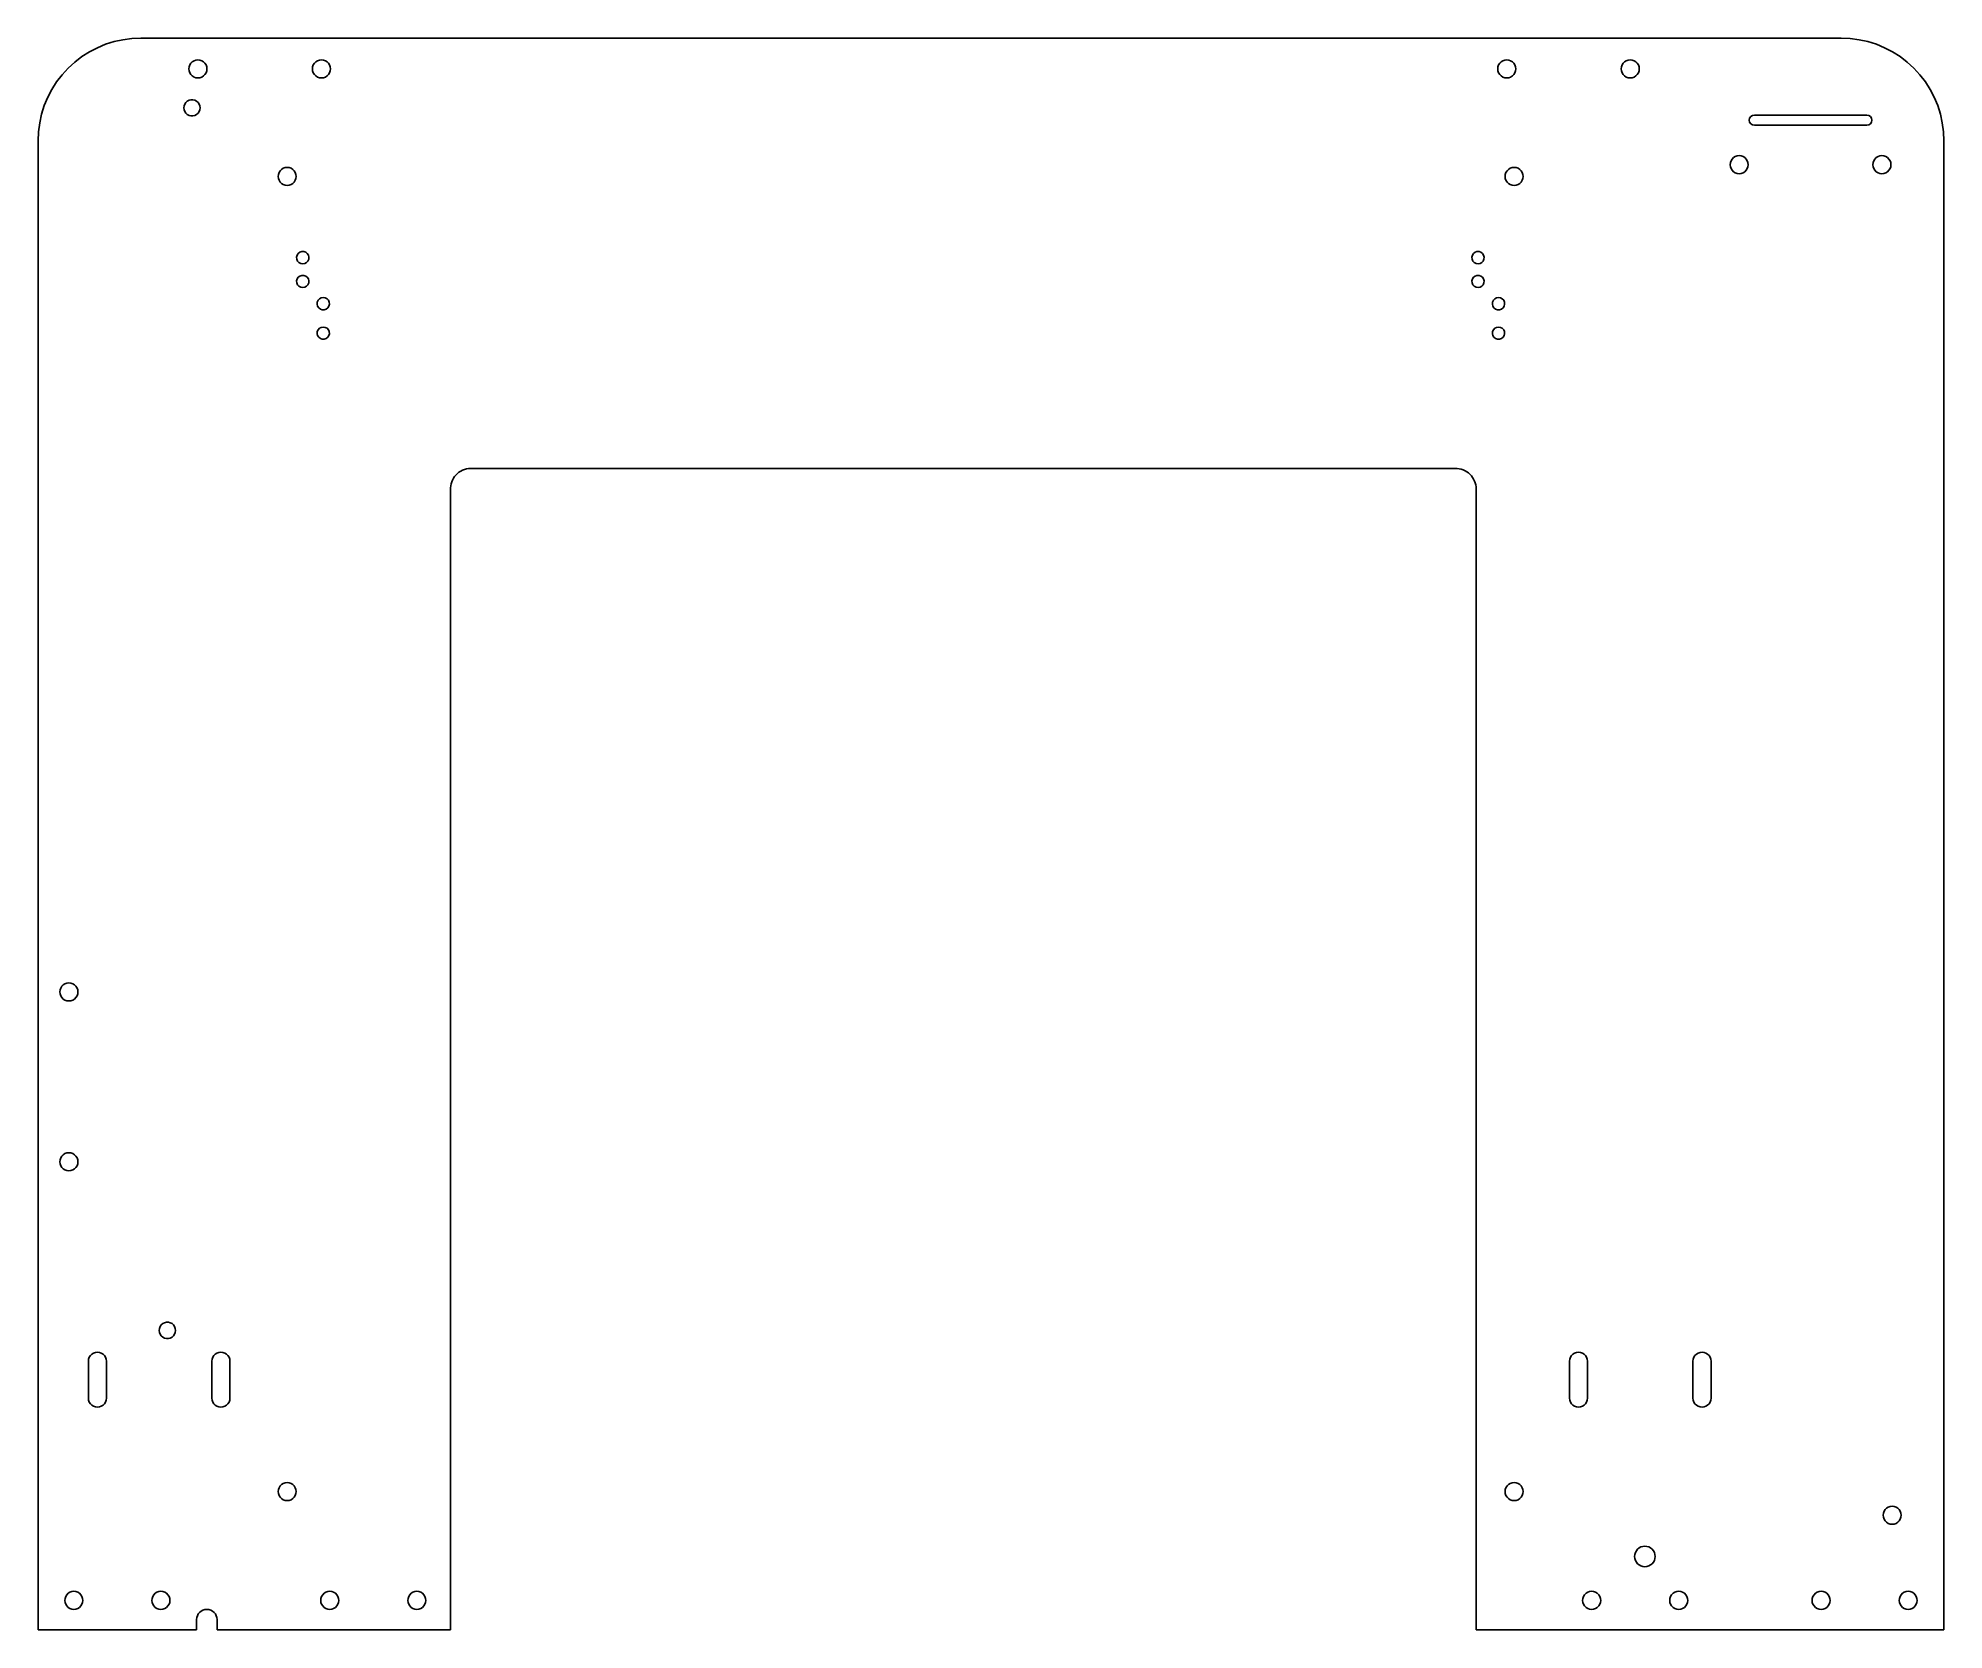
# Model space of a CAD drawing. Header units: metres. Extents: x -232 to 232, y 0 to 388.
import ezdxf

# ---------------------------------------------------------------- set-up
doc = ezdxf.new("R2010")
doc.units = ezdxf.units.M

msp = doc.modelspace()

# ---------------------------------------------------------------- linework, layer by layer
for p, q in [((-217.815, 385.658), (-219.75, 384.651)), ((-215.801, 386.492), (-217.815, 385.658)), ((-213.72, 387.148), (-215.801, 386.492)), ((-211.591, 387.62), (-213.72, 387.148)), ((-209.429, 387.905), (-211.591, 387.62)), ((-207.25, 388), (-209.429, 387.905)), ((207.25, 388), (-207.25, 388)), ((209.429, 387.905), (207.25, 388)), ((211.591, 387.62), (209.429, 387.905)), ((213.72, 387.148), (211.591, 387.62)), ((215.801, 386.492), (213.72, 387.148)), ((217.815, 385.658), (215.801, 386.492)), ((219.75, 384.651), (217.815, 385.658)), ((-223.32, 382.151), (-224.928, 380.678)), ((-221.589, 383.479), (-223.32, 382.151)), ((-219.75, 384.651), (-221.589, 383.479)), ((-195.5, 380.5), (-195.445, 380.99)), ((-195.445, 380.99), (-195.282, 381.455)), ((-195.282, 381.455), (-195.02, 381.872)), ((-195.02, 381.872), (-194.672, 382.22)), ((-194.672, 382.22), (-194.255, 382.482)), ((-194.255, 382.482), (-193.79, 382.645)), ((-193.79, 382.645), (-193.3, 382.7)), ((-193.3, 382.7), (-192.81, 382.645)), ((-192.81, 382.645), (-192.345, 382.482)), ((-192.345, 382.482), (-191.928, 382.22)), ((-191.928, 382.22), (-191.58, 381.872)), ((-191.58, 381.872), (-191.318, 381.455)), ((-191.318, 381.455), (-191.155, 380.99)), ((-191.155, 380.99), (-191.1, 380.5)), ((-165.4, 380.5), (-165.345, 380.99)), ((-165.345, 380.99), (-165.182, 381.455)), ((-165.182, 381.455), (-164.92, 381.872)), ((-164.92, 381.872), (-164.572, 382.22)), ((-164.572, 382.22), (-164.155, 382.482)), ((-164.155, 382.482), (-163.69, 382.645)), ((-163.69, 382.645), (-163.2, 382.7)), ((-163.2, 382.7), (-162.71, 382.645)), ((-162.71, 382.645), (-162.245, 382.482)), ((-162.245, 382.482), (-161.828, 382.22)), ((-161.828, 382.22), (-161.48, 381.872)), ((-161.48, 381.872), (-161.218, 381.455)), ((-161.218, 381.455), (-161.055, 380.99)), ((-161.055, 380.99), (-161, 380.5)), ((123.5, 380.5), (123.555, 380.99)), ((123.555, 380.99), (123.718, 381.455)), ((123.718, 381.455), (123.98, 381.872)), ((123.98, 381.872), (124.328, 382.22)), ((124.328, 382.22), (124.745, 382.482)), ((124.745, 382.482), (125.21, 382.645)), ((125.21, 382.645), (125.7, 382.7)), ((125.7, 382.7), (126.19, 382.645)), ((126.19, 382.645), (126.655, 382.482)), ((126.655, 382.482), (127.072, 382.22)), ((127.072, 382.22), (127.42, 381.872)), ((127.42, 381.872), (127.682, 381.455)), ((127.682, 381.455), (127.845, 380.99)), ((127.845, 380.99), (127.9, 380.5)), ((153.6, 380.5), (153.655, 380.99)), ((153.655, 380.99), (153.818, 381.455)), ((153.818, 381.455), (154.08, 381.872)), ((154.08, 381.872), (154.428, 382.22)), ((154.428, 382.22), (154.845, 382.482)), ((154.845, 382.482), (155.31, 382.645)), ((155.31, 382.645), (155.8, 382.7)), ((155.8, 382.7), (156.29, 382.645)), ((156.29, 382.645), (156.755, 382.482)), ((156.755, 382.482), (157.172, 382.22)), ((157.172, 382.22), (157.52, 381.872)), ((157.52, 381.872), (157.782, 381.455)), ((157.782, 381.455), (157.945, 380.99)), ((157.945, 380.99), (158, 380.5)), ((221.589, 383.479), (219.75, 384.651)), ((223.32, 382.151), (221.589, 383.479)), ((224.928, 380.678), (223.32, 382.151)), ((-227.729, 377.339), (-228.901, 375.5)), ((-226.401, 379.07), (-227.729, 377.339)), ((-224.928, 380.678), (-226.401, 379.07)), ((-195.445, 380.01), (-195.5, 380.5)), ((-195.282, 379.545), (-195.445, 380.01)), ((-195.02, 379.128), (-195.282, 379.545)), ((-194.672, 378.78), (-195.02, 379.128)), ((-194.255, 378.518), (-194.672, 378.78)), ((-193.79, 378.355), (-194.255, 378.518)), ((-193.3, 378.3), (-193.79, 378.355)), ((-192.81, 378.355), (-193.3, 378.3)), ((-192.345, 378.518), (-192.81, 378.355)), ((-191.928, 378.78), (-192.345, 378.518)), ((-191.58, 379.128), (-191.928, 378.78)), ((-191.318, 379.545), (-191.58, 379.128)), ((-191.155, 380.01), (-191.318, 379.545)), ((-191.1, 380.5), (-191.155, 380.01)), ((-165.345, 380.01), (-165.4, 380.5)), ((-165.182, 379.545), (-165.345, 380.01)), ((-164.92, 379.128), (-165.182, 379.545)), ((-164.572, 378.78), (-164.92, 379.128)), ((-164.155, 378.518), (-164.572, 378.78)), ((-163.69, 378.355), (-164.155, 378.518)), ((-163.2, 378.3), (-163.69, 378.355)), ((-162.71, 378.355), (-163.2, 378.3)), ((-162.245, 378.518), (-162.71, 378.355)), ((-161.828, 378.78), (-162.245, 378.518)), ((-161.48, 379.128), (-161.828, 378.78)), ((-161.218, 379.545), (-161.48, 379.128)), ((-161.055, 380.01), (-161.218, 379.545)), ((-161, 380.5), (-161.055, 380.01)), ((123.555, 380.01), (123.5, 380.5)), ((123.718, 379.545), (123.555, 380.01)), ((123.98, 379.128), (123.718, 379.545)), ((124.328, 378.78), (123.98, 379.128)), ((124.745, 378.518), (124.328, 378.78)), ((125.21, 378.355), (124.745, 378.518)), ((125.7, 378.3), (125.21, 378.355)), ((126.19, 378.355), (125.7, 378.3)), ((126.655, 378.518), (126.19, 378.355)), ((127.072, 378.78), (126.655, 378.518)), ((127.42, 379.128), (127.072, 378.78)), ((127.682, 379.545), (127.42, 379.128)), ((127.845, 380.01), (127.682, 379.545)), ((127.9, 380.5), (127.845, 380.01)), ((153.655, 380.01), (153.6, 380.5)), ((153.818, 379.545), (153.655, 380.01)), ((154.08, 379.128), (153.818, 379.545)), ((154.428, 378.78), (154.08, 379.128)), ((154.845, 378.518), (154.428, 378.78)), ((155.31, 378.355), (154.845, 378.518)), ((155.8, 378.3), (155.31, 378.355)), ((156.29, 378.355), (155.8, 378.3)), ((156.755, 378.518), (156.29, 378.355)), ((157.172, 378.78), (156.755, 378.518)), ((157.52, 379.128), (157.172, 378.78)), ((157.782, 379.545), (157.52, 379.128)), ((157.945, 380.01), (157.782, 379.545)), ((158, 380.5), (157.945, 380.01)), ((226.401, 379.07), (224.928, 380.678)), ((227.729, 377.339), (226.401, 379.07)), ((228.901, 375.5), (227.729, 377.339)), ((-229.908, 373.565), (-230.742, 371.551)), ((-228.901, 375.5), (-229.908, 373.565)), ((-196.692, 371.479), (-196.521, 371.929)), ((-196.521, 371.929), (-196.247, 372.326)), ((-196.247, 372.326), (-195.886, 372.646)), ((-195.886, 372.646), (-195.459, 372.87)), ((-195.459, 372.87), (-194.991, 372.985)), ((-194.991, 372.985), (-194.509, 372.985)), ((-194.509, 372.985), (-194.041, 372.87)), ((-194.041, 372.87), (-193.614, 372.646)), ((-193.614, 372.646), (-193.253, 372.326)), ((-193.253, 372.326), (-192.979, 371.929)), ((-192.979, 371.929), (-192.808, 371.479)), ((229.908, 373.565), (228.901, 375.5)), ((230.742, 371.551), (229.908, 373.565)), ((-231.87, 367.341), (-232.155, 365.179)), ((-231.398, 369.47), (-231.87, 367.341)), ((-230.742, 371.551), (-231.398, 369.47)), ((-196.75, 371), (-196.692, 371.479)), ((-196.692, 370.521), (-196.75, 371)), ((-196.521, 370.071), (-196.692, 370.521)), ((-196.247, 369.674), (-196.521, 370.071)), ((-195.886, 369.354), (-196.247, 369.674)), ((-195.459, 369.13), (-195.886, 369.354)), ((-194.991, 369.015), (-195.459, 369.13)), ((-194.509, 369.015), (-194.991, 369.015)), ((-194.041, 369.13), (-194.509, 369.015)), ((-193.614, 369.354), (-194.041, 369.13)), ((-193.253, 369.674), (-193.614, 369.354)), ((-192.979, 370.071), (-193.253, 369.674)), ((-192.808, 370.521), (-192.979, 370.071)), ((-192.808, 371.479), (-192.75, 371)), ((-192.75, 371), (-192.808, 370.521)), ((184.8, 368), (184.895, 368.478)), ((184.895, 367.522), (184.8, 368)), ((184.895, 368.478), (185.166, 368.884)), ((185.166, 367.116), (184.895, 367.522)), ((185.166, 368.884), (185.572, 369.155)), ((185.572, 366.845), (185.166, 367.116)), ((185.572, 369.155), (186.05, 369.25)), ((186.05, 369.25), (213.45, 369.25)), ((213.45, 369.25), (213.928, 369.155)), ((213.928, 369.155), (214.334, 368.884)), ((214.334, 367.116), (213.928, 366.845)), ((214.334, 368.884), (214.605, 368.478)), ((214.605, 367.522), (214.334, 367.116)), ((214.605, 368.478), (214.7, 368)), ((214.7, 368), (214.605, 367.522)), ((231.398, 369.47), (230.742, 371.551)), ((231.87, 367.341), (231.398, 369.47)), ((232.155, 365.179), (231.87, 367.341)), ((-232.155, 365.179), (-232.25, 363)), ((-232.25, 363), (-232.25, 0)), ((186.05, 366.75), (185.572, 366.845)), ((213.45, 366.75), (186.05, 366.75)), ((213.928, 366.845), (213.45, 366.75)), ((232.25, 363), (232.155, 365.179)), ((232.25, 0), (232.25, 363)), ((180.205, 357.64), (180.368, 358.105)), ((180.368, 358.105), (180.63, 358.522)), ((180.63, 358.522), (180.978, 358.87)), ((180.978, 358.87), (181.395, 359.132)), ((181.395, 359.132), (181.86, 359.295)), ((181.86, 359.295), (182.35, 359.35)), ((182.35, 359.35), (182.84, 359.295)), ((182.84, 359.295), (183.305, 359.132)), ((183.305, 359.132), (183.722, 358.87)), ((183.722, 358.87), (184.07, 358.522)), ((184.07, 358.522), (184.332, 358.105)), ((184.332, 358.105), (184.495, 357.64)), ((215.005, 357.64), (215.168, 358.105)), ((215.168, 358.105), (215.43, 358.522)), ((215.43, 358.522), (215.778, 358.87)), ((215.778, 358.87), (216.195, 359.132)), ((216.195, 359.132), (216.66, 359.295)), ((216.66, 359.295), (217.15, 359.35)), ((217.15, 359.35), (217.64, 359.295)), ((217.64, 359.295), (218.105, 359.132)), ((218.105, 359.132), (218.522, 358.87)), ((218.522, 358.87), (218.87, 358.522)), ((218.87, 358.522), (219.132, 358.105)), ((219.132, 358.105), (219.295, 357.64)), ((-173.75, 354.29), (-173.695, 354.78)), ((-173.695, 353.8), (-173.75, 354.29)), ((-173.695, 354.78), (-173.532, 355.245)), ((-173.532, 353.335), (-173.695, 353.8)), ((-173.532, 355.245), (-173.27, 355.662)), ((-173.27, 352.918), (-173.532, 353.335)), ((-173.27, 355.662), (-172.922, 356.01)), ((-172.922, 356.01), (-172.505, 356.272)), ((-172.505, 356.272), (-172.04, 356.435)), ((-172.04, 356.435), (-171.55, 356.49)), ((-171.55, 356.49), (-171.06, 356.435)), ((-171.06, 356.435), (-170.595, 356.272)), ((-170.595, 356.272), (-170.178, 356.01)), ((-170.178, 356.01), (-169.83, 355.662)), ((-169.83, 355.662), (-169.568, 355.245)), ((-169.568, 353.335), (-169.83, 352.918)), ((-169.568, 355.245), (-169.405, 354.78)), ((-169.405, 353.8), (-169.568, 353.335)), ((-169.405, 354.78), (-169.35, 354.29)), ((-169.35, 354.29), (-169.405, 353.8)), ((125.3, 354.29), (125.355, 354.78)), ((125.355, 353.8), (125.3, 354.29)), ((125.355, 354.78), (125.518, 355.245)), ((125.518, 353.335), (125.355, 353.8)), ((125.518, 355.245), (125.78, 355.662)), ((125.78, 352.918), (125.518, 353.335)), ((125.78, 355.662), (126.128, 356.01)), ((126.128, 356.01), (126.545, 356.272)), ((126.545, 356.272), (127.01, 356.435)), ((127.01, 356.435), (127.5, 356.49)), ((127.5, 356.49), (127.99, 356.435)), ((127.99, 356.435), (128.455, 356.272)), ((128.455, 356.272), (128.872, 356.01)), ((128.872, 356.01), (129.22, 355.662)), ((129.22, 355.662), (129.482, 355.245)), ((129.482, 353.335), (129.22, 352.918)), ((129.482, 355.245), (129.645, 354.78)), ((129.645, 353.8), (129.482, 353.335)), ((129.645, 354.78), (129.7, 354.29)), ((129.7, 354.29), (129.645, 353.8)), ((180.15, 357.15), (180.205, 357.64)), ((180.205, 356.66), (180.15, 357.15)), ((180.368, 356.195), (180.205, 356.66)), ((180.63, 355.778), (180.368, 356.195)), ((180.978, 355.43), (180.63, 355.778)), ((181.395, 355.168), (180.978, 355.43)), ((181.86, 355.005), (181.395, 355.168)), ((182.35, 354.95), (181.86, 355.005)), ((182.84, 355.005), (182.35, 354.95)), ((183.305, 355.168), (182.84, 355.005)), ((183.722, 355.43), (183.305, 355.168)), ((184.07, 355.778), (183.722, 355.43)), ((184.332, 356.195), (184.07, 355.778)), ((184.495, 356.66), (184.332, 356.195)), ((184.495, 357.64), (184.55, 357.15)), ((184.55, 357.15), (184.495, 356.66)), ((214.95, 357.15), (215.005, 357.64)), ((215.005, 356.66), (214.95, 357.15)), ((215.168, 356.195), (215.005, 356.66)), ((215.43, 355.778), (215.168, 356.195)), ((215.778, 355.43), (215.43, 355.778)), ((216.195, 355.168), (215.778, 355.43)), ((216.66, 355.005), (216.195, 355.168)), ((217.15, 354.95), (216.66, 355.005)), ((217.64, 355.005), (217.15, 354.95)), ((218.105, 355.168), (217.64, 355.005)), ((218.522, 355.43), (218.105, 355.168)), ((218.87, 355.778), (218.522, 355.43)), ((219.132, 356.195), (218.87, 355.778)), ((219.295, 356.66), (219.132, 356.195)), ((219.295, 357.64), (219.35, 357.15)), ((219.35, 357.15), (219.295, 356.66)), ((-172.922, 352.57), (-173.27, 352.918)), ((-172.505, 352.308), (-172.922, 352.57)), ((-172.04, 352.145), (-172.505, 352.308)), ((-171.55, 352.09), (-172.04, 352.145)), ((-171.06, 352.145), (-171.55, 352.09)), ((-170.595, 352.308), (-171.06, 352.145)), ((-170.178, 352.57), (-170.595, 352.308)), ((-169.83, 352.918), (-170.178, 352.57)), ((126.128, 352.57), (125.78, 352.918)), ((126.545, 352.308), (126.128, 352.57)), ((127.01, 352.145), (126.545, 352.308)), ((127.5, 352.09), (127.01, 352.145)), ((127.99, 352.145), (127.5, 352.09)), ((128.455, 352.308), (127.99, 352.145)), ((128.872, 352.57), (128.455, 352.308)), ((129.22, 352.918), (128.872, 352.57)), ((-169.245, 334.604), (-169.124, 335.083)), ((-169.204, 334.112), (-169.245, 334.604)), ((-169.124, 335.083), (-168.854, 335.496)), ((-168.854, 335.496), (-168.464, 335.799)), ((-168.464, 335.799), (-167.997, 335.96)), ((-167.997, 335.96), (-167.503, 335.96)), ((-167.503, 335.96), (-167.036, 335.799)), ((-167.036, 335.799), (-166.646, 335.496)), ((-166.646, 335.496), (-166.376, 335.083)), ((-166.376, 335.083), (-166.255, 334.604)), ((-166.255, 334.604), (-166.296, 334.112)), ((117.205, 334.604), (117.326, 335.083)), ((117.246, 334.112), (117.205, 334.604)), ((117.326, 335.083), (117.596, 335.496)), ((117.596, 335.496), (117.986, 335.799)), ((117.986, 335.799), (118.453, 335.96)), ((118.453, 335.96), (118.947, 335.96)), ((118.947, 335.96), (119.414, 335.799)), ((119.414, 335.799), (119.804, 335.496)), ((119.804, 335.496), (120.074, 335.083)), ((120.074, 335.083), (120.195, 334.604)), ((120.195, 334.604), (120.154, 334.112)), ((-169.006, 333.66), (-169.204, 334.112)), ((-168.671, 333.296), (-169.006, 333.66)), ((-168.854, 329.696), (-168.464, 329.999)), ((-168.237, 333.061), (-168.671, 333.296)), ((-168.464, 329.999), (-167.997, 330.16)), ((-167.75, 332.98), (-168.237, 333.061)), ((-167.997, 330.16), (-167.503, 330.16)), ((-167.263, 333.061), (-167.75, 332.98)), ((-167.503, 330.16), (-167.036, 329.999)), ((-166.829, 333.296), (-167.263, 333.061)), ((-167.036, 329.999), (-166.646, 329.696)), ((-166.494, 333.66), (-166.829, 333.296)), ((-166.296, 334.112), (-166.494, 333.66)), ((117.444, 333.66), (117.246, 334.112)), ((117.779, 333.296), (117.444, 333.66)), ((117.596, 329.696), (117.986, 329.999)), ((118.213, 333.061), (117.779, 333.296)), ((117.986, 329.999), (118.453, 330.16)), ((118.7, 332.98), (118.213, 333.061)), ((118.453, 330.16), (118.947, 330.16)), ((119.187, 333.061), (118.7, 332.98)), ((118.947, 330.16), (119.414, 329.999)), ((119.621, 333.296), (119.187, 333.061)), ((119.414, 329.999), (119.804, 329.696)), ((119.956, 333.66), (119.621, 333.296)), ((120.154, 334.112), (119.956, 333.66)), ((-169.245, 328.804), (-169.124, 329.283)), ((-169.204, 328.312), (-169.245, 328.804)), ((-169.006, 327.86), (-169.204, 328.312)), ((-169.124, 329.283), (-168.854, 329.696)), ((-168.671, 327.496), (-169.006, 327.86)), ((-168.237, 327.261), (-168.671, 327.496)), ((-167.75, 327.18), (-168.237, 327.261)), ((-167.263, 327.261), (-167.75, 327.18)), ((-166.829, 327.496), (-167.263, 327.261)), ((-166.494, 327.86), (-166.829, 327.496)), ((-166.646, 329.696), (-166.376, 329.283)), ((-166.296, 328.312), (-166.494, 327.86)), ((-166.376, 329.283), (-166.255, 328.804)), ((-166.255, 328.804), (-166.296, 328.312)), ((117.205, 328.804), (117.326, 329.283)), ((117.246, 328.312), (117.205, 328.804)), ((117.444, 327.86), (117.246, 328.312)), ((117.326, 329.283), (117.596, 329.696)), ((117.779, 327.496), (117.444, 327.86)), ((118.213, 327.261), (117.779, 327.496)), ((118.7, 327.18), (118.213, 327.261)), ((119.187, 327.261), (118.7, 327.18)), ((119.621, 327.496), (119.187, 327.261)), ((119.956, 327.86), (119.621, 327.496)), ((119.804, 329.696), (120.074, 329.283)), ((120.154, 328.312), (119.956, 327.86)), ((120.074, 329.283), (120.195, 328.804)), ((120.195, 328.804), (120.154, 328.312)), ((-164.245, 323.156), (-164.204, 323.648)), ((-164.124, 322.677), (-164.245, 323.156)), ((-164.204, 323.648), (-164.006, 324.1)), ((-163.854, 322.264), (-164.124, 322.677)), ((-164.006, 324.1), (-163.671, 324.464)), ((-163.464, 321.961), (-163.854, 322.264)), ((-163.671, 324.464), (-163.237, 324.699)), ((-162.997, 321.8), (-163.464, 321.961)), ((-163.237, 324.699), (-162.75, 324.78)), ((-162.503, 321.8), (-162.997, 321.8)), ((-162.75, 324.78), (-162.263, 324.699)), ((-162.036, 321.961), (-162.503, 321.8)), ((-162.263, 324.699), (-161.829, 324.464)), ((-161.646, 322.264), (-162.036, 321.961)), ((-161.829, 324.464), (-161.494, 324.1)), ((-161.376, 322.677), (-161.646, 322.264)), ((-161.494, 324.1), (-161.296, 323.648)), ((-161.255, 323.156), (-161.376, 322.677)), ((-161.296, 323.648), (-161.255, 323.156)), ((122.205, 323.156), (122.246, 323.648)), ((122.326, 322.677), (122.205, 323.156)), ((122.246, 323.648), (122.444, 324.1)), ((122.596, 322.264), (122.326, 322.677)), ((122.444, 324.1), (122.779, 324.464)), ((122.986, 321.961), (122.596, 322.264)), ((122.779, 324.464), (123.213, 324.699)), ((123.453, 321.8), (122.986, 321.961)), ((123.213, 324.699), (123.7, 324.78)), ((123.947, 321.8), (123.453, 321.8)), ((123.7, 324.78), (124.187, 324.699)), ((124.414, 321.961), (123.947, 321.8)), ((124.187, 324.699), (124.621, 324.464)), ((124.804, 322.264), (124.414, 321.961)), ((124.621, 324.464), (124.956, 324.1)), ((125.074, 322.677), (124.804, 322.264)), ((124.956, 324.1), (125.154, 323.648)), ((125.195, 323.156), (125.074, 322.677)), ((125.154, 323.648), (125.195, 323.156)), ((-164.245, 315.956), (-164.204, 316.448)), ((-164.124, 315.477), (-164.245, 315.956)), ((-164.204, 316.448), (-164.006, 316.9)), ((-164.006, 316.9), (-163.671, 317.264)), ((-163.671, 317.264), (-163.237, 317.499)), ((-163.237, 317.499), (-162.75, 317.58)), ((-162.75, 317.58), (-162.263, 317.499)), ((-162.263, 317.499), (-161.829, 317.264)), ((-161.829, 317.264), (-161.494, 316.9)), ((-161.494, 316.9), (-161.296, 316.448)), ((-161.255, 315.956), (-161.376, 315.477)), ((-161.296, 316.448), (-161.255, 315.956)), ((122.205, 315.956), (122.246, 316.448)), ((122.326, 315.477), (122.205, 315.956)), ((122.246, 316.448), (122.444, 316.9)), ((122.444, 316.9), (122.779, 317.264)), ((122.779, 317.264), (123.213, 317.499)), ((123.213, 317.499), (123.7, 317.58)), ((123.7, 317.58), (124.187, 317.499)), ((124.187, 317.499), (124.621, 317.264)), ((124.621, 317.264), (124.956, 316.9)), ((124.956, 316.9), (125.154, 316.448)), ((125.195, 315.956), (125.074, 315.477)), ((125.154, 316.448), (125.195, 315.956)), ((-163.854, 315.064), (-164.124, 315.477)), ((-163.464, 314.761), (-163.854, 315.064)), ((-162.997, 314.6), (-163.464, 314.761)), ((-162.503, 314.6), (-162.997, 314.6)), ((-162.036, 314.761), (-162.503, 314.6)), ((-161.646, 315.064), (-162.036, 314.761)), ((-161.376, 315.477), (-161.646, 315.064)), ((122.596, 315.064), (122.326, 315.477)), ((122.986, 314.761), (122.596, 315.064)), ((123.453, 314.6), (122.986, 314.761)), ((123.947, 314.6), (123.453, 314.6)), ((124.414, 314.761), (123.947, 314.6)), ((124.804, 315.064), (124.414, 314.761)), ((125.074, 315.477), (124.804, 315.064)), ((-131.744, 278.349), (-131.694, 278.845)), ((-131.694, 278.845), (-131.595, 279.334)), ((-131.595, 279.334), (-131.448, 279.81)), ((-131.448, 279.81), (-131.255, 280.269)), ((-131.255, 280.269), (-131.016, 280.707)), ((-131.016, 280.707), (-130.736, 281.119)), ((-130.736, 281.119), (-130.415, 281.501)), ((-130.415, 281.501), (-130.058, 281.849)), ((-130.058, 281.849), (-129.669, 282.16)), ((-129.669, 282.16), (-129.25, 282.43)), ((-129.25, 282.43), (-128.806, 282.658)), ((-128.806, 282.658), (-128.342, 282.84)), ((-128.342, 282.84), (-127.863, 282.975)), ((-127.863, 282.975), (-127.372, 283.061)), ((-127.372, 283.061), (-126.875, 283.098)), ((-126.875, 283.098), (-126.75, 283.1)), ((-126.75, 283.1), (113.25, 283.1)), ((113.25, 283.1), (113.624, 283.086)), ((113.624, 283.086), (114.118, 283.024)), ((114.118, 283.024), (114.604, 282.913)), ((114.604, 282.913), (115.077, 282.754)), ((115.077, 282.754), (115.531, 282.549)), ((115.531, 282.549), (115.963, 282.3)), ((115.963, 282.3), (116.367, 282.009)), ((116.367, 282.009), (116.741, 281.679)), ((116.741, 281.679), (117.08, 281.314)), ((117.08, 281.314), (117.381, 280.917)), ((117.381, 280.917), (117.641, 280.491)), ((117.641, 280.491), (117.857, 280.042)), ((117.857, 280.042), (118.028, 279.574)), ((118.028, 279.574), (118.151, 279.091)), ((118.151, 279.091), (118.225, 278.598)), ((-131.75, 278.1), (-131.744, 278.349)), ((-131.75, 0), (-131.75, 278.1)), ((118.225, 278.598), (118.25, 278.1)), ((118.25, 278.1), (118.25, 0)), ((-226.95, 155.5), (-226.895, 155.99)), ((-226.895, 155.01), (-226.95, 155.5)), ((-226.895, 155.99), (-226.732, 156.455)), ((-226.732, 154.545), (-226.895, 155.01)), ((-226.732, 156.455), (-226.47, 156.872)), ((-226.47, 154.128), (-226.732, 154.545)), ((-226.47, 156.872), (-226.122, 157.22)), ((-226.122, 153.78), (-226.47, 154.128)), ((-226.122, 157.22), (-225.705, 157.482)), ((-225.705, 153.518), (-226.122, 153.78)), ((-225.705, 157.482), (-225.24, 157.645)), ((-225.24, 153.355), (-225.705, 153.518)), ((-225.24, 157.645), (-224.75, 157.7)), ((-224.75, 153.3), (-225.24, 153.355)), ((-224.75, 157.7), (-224.26, 157.645)), ((-224.26, 153.355), (-224.75, 153.3)), ((-224.26, 157.645), (-223.795, 157.482)), ((-223.795, 153.518), (-224.26, 153.355)), ((-223.795, 157.482), (-223.378, 157.22)), ((-223.378, 153.78), (-223.795, 153.518)), ((-223.378, 157.22), (-223.03, 156.872)), ((-223.03, 154.128), (-223.378, 153.78)), ((-223.03, 156.872), (-222.768, 156.455)), ((-222.768, 154.545), (-223.03, 154.128)), ((-222.768, 156.455), (-222.605, 155.99)), ((-222.605, 155.01), (-222.768, 154.545)), ((-222.605, 155.99), (-222.55, 155.5)), ((-222.55, 155.5), (-222.605, 155.01)), ((-225.705, 116.082), (-225.24, 116.245)), ((-225.24, 116.245), (-224.75, 116.3)), ((-224.75, 116.3), (-224.26, 116.245)), ((-224.26, 116.245), (-223.795, 116.082)), ((-226.95, 114.1), (-226.895, 114.59)), ((-226.895, 113.61), (-226.95, 114.1)), ((-226.895, 114.59), (-226.732, 115.055)), ((-226.732, 113.145), (-226.895, 113.61)), ((-226.732, 115.055), (-226.47, 115.472)), ((-226.47, 112.728), (-226.732, 113.145)), ((-226.47, 115.472), (-226.122, 115.82)), ((-226.122, 112.38), (-226.47, 112.728)), ((-226.122, 115.82), (-225.705, 116.082)), ((-225.705, 112.118), (-226.122, 112.38)), ((-225.24, 111.955), (-225.705, 112.118)), ((-224.75, 111.9), (-225.24, 111.955)), ((-224.26, 111.955), (-224.75, 111.9)), ((-223.795, 112.118), (-224.26, 111.955)), ((-223.795, 116.082), (-223.378, 115.82)), ((-223.378, 112.38), (-223.795, 112.118)), ((-223.378, 115.82), (-223.03, 115.472)), ((-223.03, 112.728), (-223.378, 112.38)), ((-223.03, 115.472), (-222.768, 115.055)), ((-222.768, 113.145), (-223.03, 112.728)), ((-222.768, 115.055), (-222.605, 114.59)), ((-222.605, 113.61), (-222.768, 113.145)), ((-222.605, 114.59), (-222.55, 114.1)), ((-222.55, 114.1), (-222.605, 113.61)), ((-202.521, 73.9294), (-202.247, 74.3262)), ((-202.247, 74.3262), (-201.886, 74.646)), ((-201.886, 74.646), (-201.459, 74.87)), ((-201.459, 74.87), (-200.991, 74.9854)), ((-200.991, 74.9854), (-200.509, 74.9854)), ((-200.509, 74.9854), (-200.041, 74.87)), ((-200.041, 74.87), (-199.614, 74.646)), ((-199.614, 74.646), (-199.253, 74.3262)), ((-199.253, 74.3262), (-198.979, 73.9294)), ((-202.75, 73), (-202.692, 73.4786)), ((-202.692, 72.5214), (-202.75, 73)), ((-202.692, 73.4786), (-202.521, 73.9294)), ((-202.521, 72.0706), (-202.692, 72.5214)), ((-202.247, 71.6738), (-202.521, 72.0706)), ((-201.886, 71.354), (-202.247, 71.6738)), ((-201.459, 71.13), (-201.886, 71.354)), ((-200.991, 71.0146), (-201.459, 71.13)), ((-200.509, 71.0146), (-200.991, 71.0146)), ((-200.041, 71.13), (-200.509, 71.0146)), ((-199.614, 71.354), (-200.041, 71.13)), ((-199.253, 71.6738), (-199.614, 71.354)), ((-198.979, 72.0706), (-199.253, 71.6738)), ((-198.979, 73.9294), (-198.808, 73.4786)), ((-198.808, 72.5214), (-198.979, 72.0706)), ((-198.808, 73.4786), (-198.75, 73)), ((-198.75, 73), (-198.808, 72.5214)), ((-220, 65.5), (-219.945, 65.9895)), ((-220, 56.5), (-220, 65.5)), ((-219.945, 65.9895), (-219.782, 66.4545)), ((-219.782, 66.4545), (-219.52, 66.8717)), ((-219.52, 66.8717), (-219.172, 67.22)), ((-219.172, 67.22), (-218.755, 67.4821)), ((-218.755, 67.4821), (-218.29, 67.6448)), ((-218.29, 67.6448), (-217.8, 67.7)), ((-217.8, 67.7), (-217.31, 67.6448)), ((-217.31, 67.6448), (-216.845, 67.4821)), ((-216.845, 67.4821), (-216.428, 67.22)), ((-216.428, 67.22), (-216.08, 66.8717)), ((-216.08, 66.8717), (-215.818, 66.4545)), ((-215.818, 66.4545), (-215.655, 65.9895)), ((-215.655, 65.9895), (-215.6, 65.5)), ((-215.6, 65.5), (-215.6, 56.5)), ((-189.9, 65.5), (-189.845, 65.9895)), ((-189.9, 56.5), (-189.9, 65.5)), ((-189.845, 65.9895), (-189.682, 66.4545)), ((-189.682, 66.4545), (-189.42, 66.8717)), ((-189.42, 66.8717), (-189.072, 67.22)), ((-189.072, 67.22), (-188.655, 67.4821)), ((-188.655, 67.4821), (-188.19, 67.6448)), ((-188.19, 67.6448), (-187.7, 67.7)), ((-187.7, 67.7), (-187.21, 67.6448)), ((-187.21, 67.6448), (-186.745, 67.4821)), ((-186.745, 67.4821), (-186.328, 67.22)), ((-186.328, 67.22), (-185.98, 66.8717)), ((-185.98, 66.8717), (-185.718, 66.4545)), ((-185.718, 66.4545), (-185.555, 65.9895)), ((-185.555, 65.9895), (-185.5, 65.5)), ((-185.5, 65.5), (-185.5, 56.5)), ((141, 65.5), (141.055, 65.9895)), ((141, 56.5), (141, 65.5)), ((141.055, 65.9895), (141.218, 66.4545)), ((141.218, 66.4545), (141.48, 66.8717)), ((141.48, 66.8717), (141.828, 67.22)), ((141.828, 67.22), (142.245, 67.4821)), ((142.245, 67.4821), (142.71, 67.6448)), ((142.71, 67.6448), (143.2, 67.7)), ((143.2, 67.7), (143.69, 67.6448)), ((143.69, 67.6448), (144.155, 67.4821)), ((144.155, 67.4821), (144.572, 67.22)), ((144.572, 67.22), (144.92, 66.8717)), ((144.92, 66.8717), (145.182, 66.4545)), ((145.182, 66.4545), (145.345, 65.9895)), ((145.345, 65.9895), (145.4, 65.5)), ((145.4, 65.5), (145.4, 56.5)), ((171.1, 65.5), (171.155, 65.9895)), ((171.1, 56.5), (171.1, 65.5)), ((171.155, 65.9895), (171.318, 66.4545)), ((171.318, 66.4545), (171.58, 66.8717)), ((171.58, 66.8717), (171.928, 67.22)), ((171.928, 67.22), (172.345, 67.4821)), ((172.345, 67.4821), (172.81, 67.6448)), ((172.81, 67.6448), (173.3, 67.7)), ((173.3, 67.7), (173.79, 67.6448)), ((173.79, 67.6448), (174.255, 67.4821)), ((174.255, 67.4821), (174.672, 67.22)), ((174.672, 67.22), (175.02, 66.8717)), ((175.02, 66.8717), (175.282, 66.4545)), ((175.282, 66.4545), (175.445, 65.9895)), ((175.445, 65.9895), (175.5, 65.5)), ((175.5, 65.5), (175.5, 56.5)), ((-219.945, 56.0105), (-220, 56.5)), ((-219.782, 55.5455), (-219.945, 56.0105)), ((-215.655, 56.0105), (-215.818, 55.5455)), ((-215.6, 56.5), (-215.655, 56.0105)), ((-189.845, 56.0105), (-189.9, 56.5)), ((-189.682, 55.5455), (-189.845, 56.0105)), ((-185.555, 56.0105), (-185.718, 55.5455)), ((-185.5, 56.5), (-185.555, 56.0105)), ((141.055, 56.0105), (141, 56.5)), ((141.218, 55.5455), (141.055, 56.0105)), ((145.345, 56.0105), (145.182, 55.5455)), ((145.4, 56.5), (145.345, 56.0105)), ((171.155, 56.0105), (171.1, 56.5)), ((171.318, 55.5455), (171.155, 56.0105)), ((175.445, 56.0105), (175.282, 55.5455)), ((175.5, 56.5), (175.445, 56.0105)), ((-219.52, 55.1283), (-219.782, 55.5455)), ((-219.172, 54.78), (-219.52, 55.1283)), ((-218.755, 54.5179), (-219.172, 54.78)), ((-218.29, 54.3552), (-218.755, 54.5179)), ((-217.8, 54.3), (-218.29, 54.3552)), ((-217.31, 54.3552), (-217.8, 54.3)), ((-216.845, 54.5179), (-217.31, 54.3552)), ((-216.428, 54.78), (-216.845, 54.5179)), ((-216.08, 55.1283), (-216.428, 54.78)), ((-215.818, 55.5455), (-216.08, 55.1283)), ((-189.42, 55.1283), (-189.682, 55.5455)), ((-189.072, 54.78), (-189.42, 55.1283)), ((-188.655, 54.5179), (-189.072, 54.78)), ((-188.19, 54.3552), (-188.655, 54.5179)), ((-187.7, 54.3), (-188.19, 54.3552)), ((-187.21, 54.3552), (-187.7, 54.3)), ((-186.745, 54.5179), (-187.21, 54.3552)), ((-186.328, 54.78), (-186.745, 54.5179)), ((-185.98, 55.1283), (-186.328, 54.78)), ((-185.718, 55.5455), (-185.98, 55.1283)), ((141.48, 55.1283), (141.218, 55.5455)), ((141.828, 54.78), (141.48, 55.1283)), ((142.245, 54.5179), (141.828, 54.78)), ((142.71, 54.3552), (142.245, 54.5179)), ((143.2, 54.3), (142.71, 54.3552)), ((143.69, 54.3552), (143.2, 54.3)), ((144.155, 54.5179), (143.69, 54.3552)), ((144.572, 54.78), (144.155, 54.5179)), ((144.92, 55.1283), (144.572, 54.78)), ((145.182, 55.5455), (144.92, 55.1283)), ((171.58, 55.1283), (171.318, 55.5455)), ((171.928, 54.78), (171.58, 55.1283)), ((172.345, 54.5179), (171.928, 54.78)), ((172.81, 54.3552), (172.345, 54.5179)), ((173.3, 54.3), (172.81, 54.3552)), ((173.79, 54.3552), (173.3, 54.3)), ((174.255, 54.5179), (173.79, 54.3552)), ((174.672, 54.78), (174.255, 54.5179)), ((175.02, 55.1283), (174.672, 54.78)), ((175.282, 55.5455), (175.02, 55.1283)), ((-173.75, 33.71), (-173.695, 34.1995)), ((-173.695, 33.2205), (-173.75, 33.71)), ((-173.695, 34.1995), (-173.532, 34.6645)), ((-173.532, 32.7555), (-173.695, 33.2205)), ((-173.532, 34.6645), (-173.27, 35.0817)), ((-173.27, 32.3383), (-173.532, 32.7555)), ((-173.27, 35.0817), (-172.922, 35.43)), ((-172.922, 35.43), (-172.505, 35.6921)), ((-172.505, 35.6921), (-172.04, 35.8548)), ((-172.04, 35.8548), (-171.55, 35.91)), ((-171.55, 35.91), (-171.06, 35.8548)), ((-171.06, 35.8548), (-170.595, 35.6921)), ((-170.595, 35.6921), (-170.178, 35.43)), ((-170.178, 35.43), (-169.83, 35.0817)), ((-169.83, 35.0817), (-169.568, 34.6645)), ((-169.568, 32.7555), (-169.83, 32.3383)), ((-169.568, 34.6645), (-169.405, 34.1995)), ((-169.405, 33.2205), (-169.568, 32.7555)), ((-169.405, 34.1995), (-169.35, 33.71)), ((-169.35, 33.71), (-169.405, 33.2205)), ((125.3, 33.71), (125.355, 34.1995)), ((125.355, 33.2205), (125.3, 33.71)), ((125.355, 34.1995), (125.518, 34.6645)), ((125.518, 32.7555), (125.355, 33.2205)), ((125.518, 34.6645), (125.78, 35.0817)), ((125.78, 32.3383), (125.518, 32.7555)), ((125.78, 35.0817), (126.128, 35.43)), ((126.128, 35.43), (126.545, 35.6921)), ((126.545, 35.6921), (127.01, 35.8548)), ((127.01, 35.8548), (127.5, 35.91)), ((127.5, 35.91), (127.99, 35.8548)), ((127.99, 35.8548), (128.455, 35.6921)), ((128.455, 35.6921), (128.872, 35.43)), ((128.872, 35.43), (129.22, 35.0817)), ((129.22, 35.0817), (129.482, 34.6645)), ((129.482, 32.7555), (129.22, 32.3383)), ((129.482, 34.6645), (129.645, 34.1995)), ((129.645, 33.2205), (129.482, 32.7555)), ((129.645, 34.1995), (129.7, 33.71)), ((129.7, 33.71), (129.645, 33.2205)), ((-172.922, 31.99), (-173.27, 32.3383)), ((-172.505, 31.7279), (-172.922, 31.99)), ((-172.04, 31.5652), (-172.505, 31.7279)), ((-171.55, 31.51), (-172.04, 31.5652)), ((-171.06, 31.5652), (-171.55, 31.51)), ((-170.595, 31.7279), (-171.06, 31.5652)), ((-170.178, 31.99), (-170.595, 31.7279)), ((-169.83, 32.3383), (-170.178, 31.99)), ((126.128, 31.99), (125.78, 32.3383)), ((126.545, 31.7279), (126.128, 31.99)), ((127.01, 31.5652), (126.545, 31.7279)), ((127.5, 31.51), (127.01, 31.5652)), ((127.99, 31.5652), (127.5, 31.51)), ((128.455, 31.7279), (127.99, 31.5652)), ((128.872, 31.99), (128.455, 31.7279)), ((129.22, 32.3383), (128.872, 31.99)), ((217.45, 27.95), (217.505, 28.4395)), ((217.505, 27.4605), (217.45, 27.95)), ((217.505, 28.4395), (217.668, 28.9045)), ((217.668, 28.9045), (217.93, 29.3217)), ((217.93, 29.3217), (218.278, 29.67)), ((218.278, 29.67), (218.695, 29.9321)), ((218.695, 29.9321), (219.16, 30.0948)), ((219.16, 30.0948), (219.65, 30.15)), ((219.65, 30.15), (220.14, 30.0948)), ((220.14, 30.0948), (220.605, 29.9321)), ((220.605, 29.9321), (221.022, 29.67)), ((221.022, 29.67), (221.37, 29.3217)), ((221.37, 29.3217), (221.632, 28.9045)), ((221.632, 28.9045), (221.795, 28.4395)), ((221.795, 28.4395), (221.85, 27.95)), ((221.85, 27.95), (221.795, 27.4605)), ((217.668, 26.9955), (217.505, 27.4605)), ((217.93, 26.5783), (217.668, 26.9955)), ((218.278, 26.23), (217.93, 26.5783)), ((218.695, 25.9679), (218.278, 26.23)), ((219.16, 25.8052), (218.695, 25.9679)), ((219.65, 25.75), (219.16, 25.8052)), ((220.14, 25.8052), (219.65, 25.75)), ((220.605, 25.9679), (220.14, 25.8052)), ((221.022, 26.23), (220.605, 25.9679)), ((221.37, 26.5783), (221.022, 26.23)), ((221.632, 26.9955), (221.37, 26.5783)), ((221.795, 27.4605), (221.632, 26.9955)), ((156.918, 18.3877), (157.06, 18.8567)), ((157.06, 18.8567), (157.291, 19.2889)), ((157.291, 19.2889), (157.602, 19.6678)), ((157.602, 19.6678), (157.981, 19.9787)), ((157.981, 19.9787), (158.413, 20.2097)), ((158.413, 20.2097), (158.882, 20.352)), ((158.882, 20.352), (159.37, 20.4)), ((159.37, 20.4), (159.858, 20.352)), ((159.858, 20.352), (160.327, 20.2097)), ((160.327, 20.2097), (160.759, 19.9787)), ((160.759, 19.9787), (161.138, 19.6678)), ((161.138, 19.6678), (161.449, 19.2889)), ((161.449, 19.2889), (161.68, 18.8567)), ((161.68, 18.8567), (161.822, 18.3877)), ((156.87, 17.9), (156.918, 18.3877)), ((156.918, 17.4123), (156.87, 17.9)), ((157.06, 16.9433), (156.918, 17.4123)), ((157.291, 16.5111), (157.06, 16.9433)), ((157.602, 16.1322), (157.291, 16.5111)), ((157.981, 15.8213), (157.602, 16.1322)), ((158.413, 15.5903), (157.981, 15.8213)), ((158.882, 15.448), (158.413, 15.5903)), ((159.37, 15.4), (158.882, 15.448)), ((159.858, 15.448), (159.37, 15.4)), ((160.327, 15.5903), (159.858, 15.448)), ((160.759, 15.8213), (160.327, 15.5903)), ((161.138, 16.1322), (160.759, 15.8213)), ((161.449, 16.5111), (161.138, 16.1322)), ((161.68, 16.9433), (161.449, 16.5111)), ((161.822, 17.4123), (161.68, 16.9433)), ((161.822, 18.3877), (161.87, 17.9)), ((161.87, 17.9), (161.822, 17.4123)), ((-224.505, 9.18213), (-224.04, 9.34484)), ((-224.04, 9.34484), (-223.55, 9.4)), ((-223.55, 9.4), (-223.06, 9.34484)), ((-223.06, 9.34484), (-222.595, 9.18213)), ((-203.285, 9.18213), (-202.82, 9.34484)), ((-202.82, 9.34484), (-202.33, 9.4)), ((-202.33, 9.4), (-201.84, 9.34484)), ((-201.84, 9.34484), (-201.375, 9.18213)), ((-162.125, 9.18213), (-161.66, 9.34484)), ((-161.66, 9.34484), (-161.17, 9.4)), ((-161.17, 9.4), (-160.68, 9.34484)), ((-160.68, 9.34484), (-160.215, 9.18213)), ((-140.905, 9.18213), (-140.44, 9.34484)), ((-140.44, 9.34484), (-139.95, 9.4)), ((-139.95, 9.4), (-139.46, 9.34484)), ((-139.46, 9.34484), (-138.995, 9.18213)), ((145.445, 9.18213), (145.91, 9.34484)), ((145.91, 9.34484), (146.4, 9.4)), ((146.4, 9.4), (146.89, 9.34484)), ((146.89, 9.34484), (147.355, 9.18213)), ((166.665, 9.18213), (167.13, 9.34484)), ((167.13, 9.34484), (167.62, 9.4)), ((167.62, 9.4), (168.11, 9.34484)), ((168.11, 9.34484), (168.575, 9.18213)), ((201.375, 9.18213), (201.84, 9.34484)), ((201.84, 9.34484), (202.33, 9.4)), ((202.33, 9.4), (202.82, 9.34484)), ((202.82, 9.34484), (203.285, 9.18213)), ((222.595, 9.18213), (223.06, 9.34484)), ((223.06, 9.34484), (223.55, 9.4)), ((223.55, 9.4), (224.04, 9.34484)), ((224.04, 9.34484), (224.505, 9.18213)), ((-225.75, 7.2), (-225.695, 7.68955)), ((-225.695, 6.71045), (-225.75, 7.2)), ((-225.695, 7.68955), (-225.532, 8.15454)), ((-225.532, 6.24546), (-225.695, 6.71045)), ((-225.532, 8.15454), (-225.27, 8.57168)), ((-225.27, 5.82832), (-225.532, 6.24546)), ((-225.27, 8.57168), (-224.922, 8.92003)), ((-224.922, 5.47997), (-225.27, 5.82832)), ((-224.922, 8.92003), (-224.505, 9.18213)), ((-224.505, 5.21787), (-224.922, 5.47997)), ((-224.04, 5.05516), (-224.505, 5.21787)), ((-223.55, 5), (-224.04, 5.05516)), ((-223.06, 5.05516), (-223.55, 5)), ((-222.595, 5.21787), (-223.06, 5.05516)), ((-222.595, 9.18213), (-222.178, 8.92003)), ((-222.178, 5.47997), (-222.595, 5.21787)), ((-222.178, 8.92003), (-221.83, 8.57168)), ((-221.83, 5.82832), (-222.178, 5.47997)), ((-221.83, 8.57168), (-221.568, 8.15454)), ((-221.568, 6.24546), (-221.83, 5.82832)), ((-221.568, 8.15454), (-221.405, 7.68955)), ((-221.405, 6.71045), (-221.568, 6.24546)), ((-221.405, 7.68955), (-221.35, 7.2)), ((-221.35, 7.2), (-221.405, 6.71045)), ((-204.53, 7.2), (-204.475, 7.68955)), ((-204.475, 6.71045), (-204.53, 7.2)), ((-204.475, 7.68955), (-204.312, 8.15454)), ((-204.312, 6.24546), (-204.475, 6.71045)), ((-204.312, 8.15454), (-204.05, 8.57168)), ((-204.05, 5.82832), (-204.312, 6.24546)), ((-204.05, 8.57168), (-203.702, 8.92003)), ((-203.702, 5.47997), (-204.05, 5.82832)), ((-203.702, 8.92003), (-203.285, 9.18213)), ((-203.285, 5.21787), (-203.702, 5.47997)), ((-202.82, 5.05516), (-203.285, 5.21787)), ((-202.33, 5), (-202.82, 5.05516)), ((-201.84, 5.05516), (-202.33, 5)), ((-201.375, 5.21787), (-201.84, 5.05516)), ((-201.375, 9.18213), (-200.958, 8.92003)), ((-200.958, 5.47997), (-201.375, 5.21787)), ((-200.958, 8.92003), (-200.61, 8.57168)), ((-200.61, 5.82832), (-200.958, 5.47997)), ((-200.61, 8.57168), (-200.348, 8.15454)), ((-200.348, 6.24546), (-200.61, 5.82832)), ((-200.348, 8.15454), (-200.185, 7.68955)), ((-200.185, 6.71045), (-200.348, 6.24546)), ((-200.185, 7.68955), (-200.13, 7.2)), ((-200.13, 7.2), (-200.185, 6.71045)), ((-192.519, 4.57867), (-192.087, 4.8097)), ((-192.087, 4.8097), (-191.618, 4.95196)), ((-191.618, 4.95196), (-191.13, 5)), ((-191.13, 5), (-190.642, 4.95196)), ((-190.642, 4.95196), (-190.173, 4.8097)), ((-190.173, 4.8097), (-189.741, 4.57867)), ((-163.37, 7.2), (-163.315, 7.68955)), ((-163.315, 6.71045), (-163.37, 7.2)), ((-163.315, 7.68955), (-163.152, 8.15454)), ((-163.152, 6.24546), (-163.315, 6.71045)), ((-163.152, 8.15454), (-162.89, 8.57168)), ((-162.89, 5.82832), (-163.152, 6.24546)), ((-162.89, 8.57168), (-162.542, 8.92003)), ((-162.542, 5.47997), (-162.89, 5.82832)), ((-162.542, 8.92003), (-162.125, 9.18213)), ((-162.125, 5.21787), (-162.542, 5.47997)), ((-161.66, 5.05516), (-162.125, 5.21787)), ((-161.17, 5), (-161.66, 5.05516)), ((-160.68, 5.05516), (-161.17, 5)), ((-160.215, 5.21787), (-160.68, 5.05516)), ((-160.215, 9.18213), (-159.798, 8.92003)), ((-159.798, 5.47997), (-160.215, 5.21787)), ((-159.798, 8.92003), (-159.45, 8.57168)), ((-159.45, 5.82832), (-159.798, 5.47997)), ((-159.45, 8.57168), (-159.188, 8.15454)), ((-159.188, 6.24546), (-159.45, 5.82832)), ((-159.188, 8.15454), (-159.025, 7.68955)), ((-159.025, 6.71045), (-159.188, 6.24546)), ((-159.025, 7.68955), (-158.97, 7.2)), ((-158.97, 7.2), (-159.025, 6.71045)), ((-142.15, 7.2), (-142.095, 7.68955)), ((-142.095, 6.71045), (-142.15, 7.2)), ((-142.095, 7.68955), (-141.932, 8.15454)), ((-141.932, 6.24546), (-142.095, 6.71045)), ((-141.932, 8.15454), (-141.67, 8.57168)), ((-141.67, 5.82832), (-141.932, 6.24546)), ((-141.67, 8.57168), (-141.322, 8.92003)), ((-141.322, 5.47997), (-141.67, 5.82832)), ((-141.322, 8.92003), (-140.905, 9.18213)), ((-140.905, 5.21787), (-141.322, 5.47997)), ((-140.44, 5.05516), (-140.905, 5.21787)), ((-139.95, 5), (-140.44, 5.05516)), ((-139.46, 5.05516), (-139.95, 5)), ((-138.995, 5.21787), (-139.46, 5.05516)), ((-138.995, 9.18213), (-138.578, 8.92003)), ((-138.578, 5.47997), (-138.995, 5.21787)), ((-138.578, 8.92003), (-138.23, 8.57168)), ((-138.23, 5.82832), (-138.578, 5.47997)), ((-138.23, 8.57168), (-137.968, 8.15454)), ((-137.968, 6.24546), (-138.23, 5.82832)), ((-137.968, 8.15454), (-137.805, 7.68955)), ((-137.805, 6.71045), (-137.968, 6.24546)), ((-137.805, 7.68955), (-137.75, 7.2)), ((-137.75, 7.2), (-137.805, 6.71045)), ((144.2, 7.2), (144.255, 7.68955)), ((144.255, 6.71045), (144.2, 7.2)), ((144.255, 7.68955), (144.418, 8.15454)), ((144.418, 6.24546), (144.255, 6.71045)), ((144.418, 8.15454), (144.68, 8.57168)), ((144.68, 5.82832), (144.418, 6.24546)), ((144.68, 8.57168), (145.028, 8.92003)), ((145.028, 5.47997), (144.68, 5.82832)), ((145.028, 8.92003), (145.445, 9.18213)), ((145.445, 5.21787), (145.028, 5.47997)), ((145.91, 5.05516), (145.445, 5.21787)), ((146.4, 5), (145.91, 5.05516)), ((146.89, 5.05516), (146.4, 5)), ((147.355, 5.21787), (146.89, 5.05516)), ((147.355, 9.18213), (147.772, 8.92003)), ((147.772, 5.47997), (147.355, 5.21787)), ((147.772, 8.92003), (148.12, 8.57168)), ((148.12, 5.82832), (147.772, 5.47997)), ((148.12, 8.57168), (148.382, 8.15454)), ((148.382, 6.24546), (148.12, 5.82832)), ((148.382, 8.15454), (148.545, 7.68955)), ((148.545, 6.71045), (148.382, 6.24546)), ((148.545, 7.68955), (148.6, 7.2)), ((148.6, 7.2), (148.545, 6.71045)), ((165.42, 7.2), (165.475, 7.68955)), ((165.475, 6.71045), (165.42, 7.2)), ((165.475, 7.68955), (165.638, 8.15454)), ((165.638, 6.24546), (165.475, 6.71045)), ((165.638, 8.15454), (165.9, 8.57168)), ((165.9, 5.82832), (165.638, 6.24546)), ((165.9, 8.57168), (166.248, 8.92003)), ((166.248, 5.47997), (165.9, 5.82832)), ((166.248, 8.92003), (166.665, 9.18213)), ((166.665, 5.21787), (166.248, 5.47997)), ((167.13, 5.05516), (166.665, 5.21787)), ((167.62, 5), (167.13, 5.05516)), ((168.11, 5.05516), (167.62, 5)), ((168.575, 5.21787), (168.11, 5.05516)), ((168.575, 9.18213), (168.992, 8.92003)), ((168.992, 5.47997), (168.575, 5.21787)), ((168.992, 8.92003), (169.34, 8.57168)), ((169.34, 5.82832), (168.992, 5.47997)), ((169.34, 8.57168), (169.602, 8.15454)), ((169.602, 6.24546), (169.34, 5.82832)), ((169.602, 8.15454), (169.765, 7.68955)), ((169.765, 6.71045), (169.602, 6.24546)), ((169.765, 7.68955), (169.82, 7.2)), ((169.82, 7.2), (169.765, 6.71045)), ((200.13, 7.2), (200.185, 7.68955)), ((200.185, 6.71045), (200.13, 7.2)), ((200.185, 7.68955), (200.348, 8.15454)), ((200.348, 6.24546), (200.185, 6.71045)), ((200.348, 8.15454), (200.61, 8.57168)), ((200.61, 5.82832), (200.348, 6.24546)), ((200.61, 8.57168), (200.958, 8.92003)), ((200.958, 5.47997), (200.61, 5.82832)), ((200.958, 8.92003), (201.375, 9.18213)), ((201.375, 5.21787), (200.958, 5.47997)), ((201.84, 5.05516), (201.375, 5.21787)), ((202.33, 5), (201.84, 5.05516)), ((202.82, 5.05516), (202.33, 5)), ((203.285, 5.21787), (202.82, 5.05516)), ((203.285, 9.18213), (203.702, 8.92003)), ((203.702, 5.47997), (203.285, 5.21787)), ((203.702, 8.92003), (204.05, 8.57168)), ((204.05, 5.82832), (203.702, 5.47997)), ((204.05, 8.57168), (204.312, 8.15454)), ((204.312, 6.24546), (204.05, 5.82832)), ((204.312, 8.15454), (204.475, 7.68955)), ((204.475, 6.71045), (204.312, 6.24546)), ((204.475, 7.68955), (204.53, 7.2)), ((204.53, 7.2), (204.475, 6.71045)), ((221.35, 7.2), (221.405, 7.68955)), ((221.405, 6.71045), (221.35, 7.2)), ((221.405, 7.68955), (221.568, 8.15454)), ((221.568, 6.24546), (221.405, 6.71045)), ((221.568, 8.15454), (221.83, 8.57168)), ((221.83, 5.82832), (221.568, 6.24546)), ((221.83, 8.57168), (222.178, 8.92003)), ((222.178, 5.47997), (221.83, 5.82832)), ((222.178, 8.92003), (222.595, 9.18213)), ((222.595, 5.21787), (222.178, 5.47997)), ((223.06, 5.05516), (222.595, 5.21787)), ((223.55, 5), (223.06, 5.05516)), ((224.04, 5.05516), (223.55, 5)), ((224.505, 5.21787), (224.04, 5.05516)), ((224.505, 9.18213), (224.922, 8.92003)), ((224.922, 5.47997), (224.505, 5.21787)), ((224.922, 8.92003), (225.27, 8.57168)), ((225.27, 5.82832), (224.922, 5.47997)), ((225.27, 8.57168), (225.532, 8.15454)), ((225.532, 6.24546), (225.27, 5.82832)), ((225.532, 8.15454), (225.695, 7.68955)), ((225.695, 6.71045), (225.532, 6.24546)), ((225.695, 7.68955), (225.75, 7.2)), ((225.75, 7.2), (225.695, 6.71045)), ((-232.25, 0), (-193.63, 0)), ((-193.63, 2.5), (-193.582, 2.98773)), ((-193.63, 0), (-193.63, 2.5)), ((-193.582, 2.98773), (-193.44, 3.45671)), ((-193.44, 3.45671), (-193.209, 3.88893)), ((-193.209, 3.88893), (-192.898, 4.26777)), ((-192.898, 4.26777), (-192.519, 4.57867)), ((-189.741, 4.57867), (-189.362, 4.26777)), ((-189.362, 4.26777), (-189.051, 3.88893)), ((-189.051, 3.88893), (-188.82, 3.45671)), ((-188.82, 3.45671), (-188.678, 2.98773)), ((-188.678, 2.98773), (-188.63, 2.5)), ((-188.63, 2.5), (-188.63, 0)), ((-188.63, 0), (-131.75, 0)), ((118.25, 0), (232.25, 0))]:
    msp.add_line(p, q)

doc.saveas('drawing.dxf')
